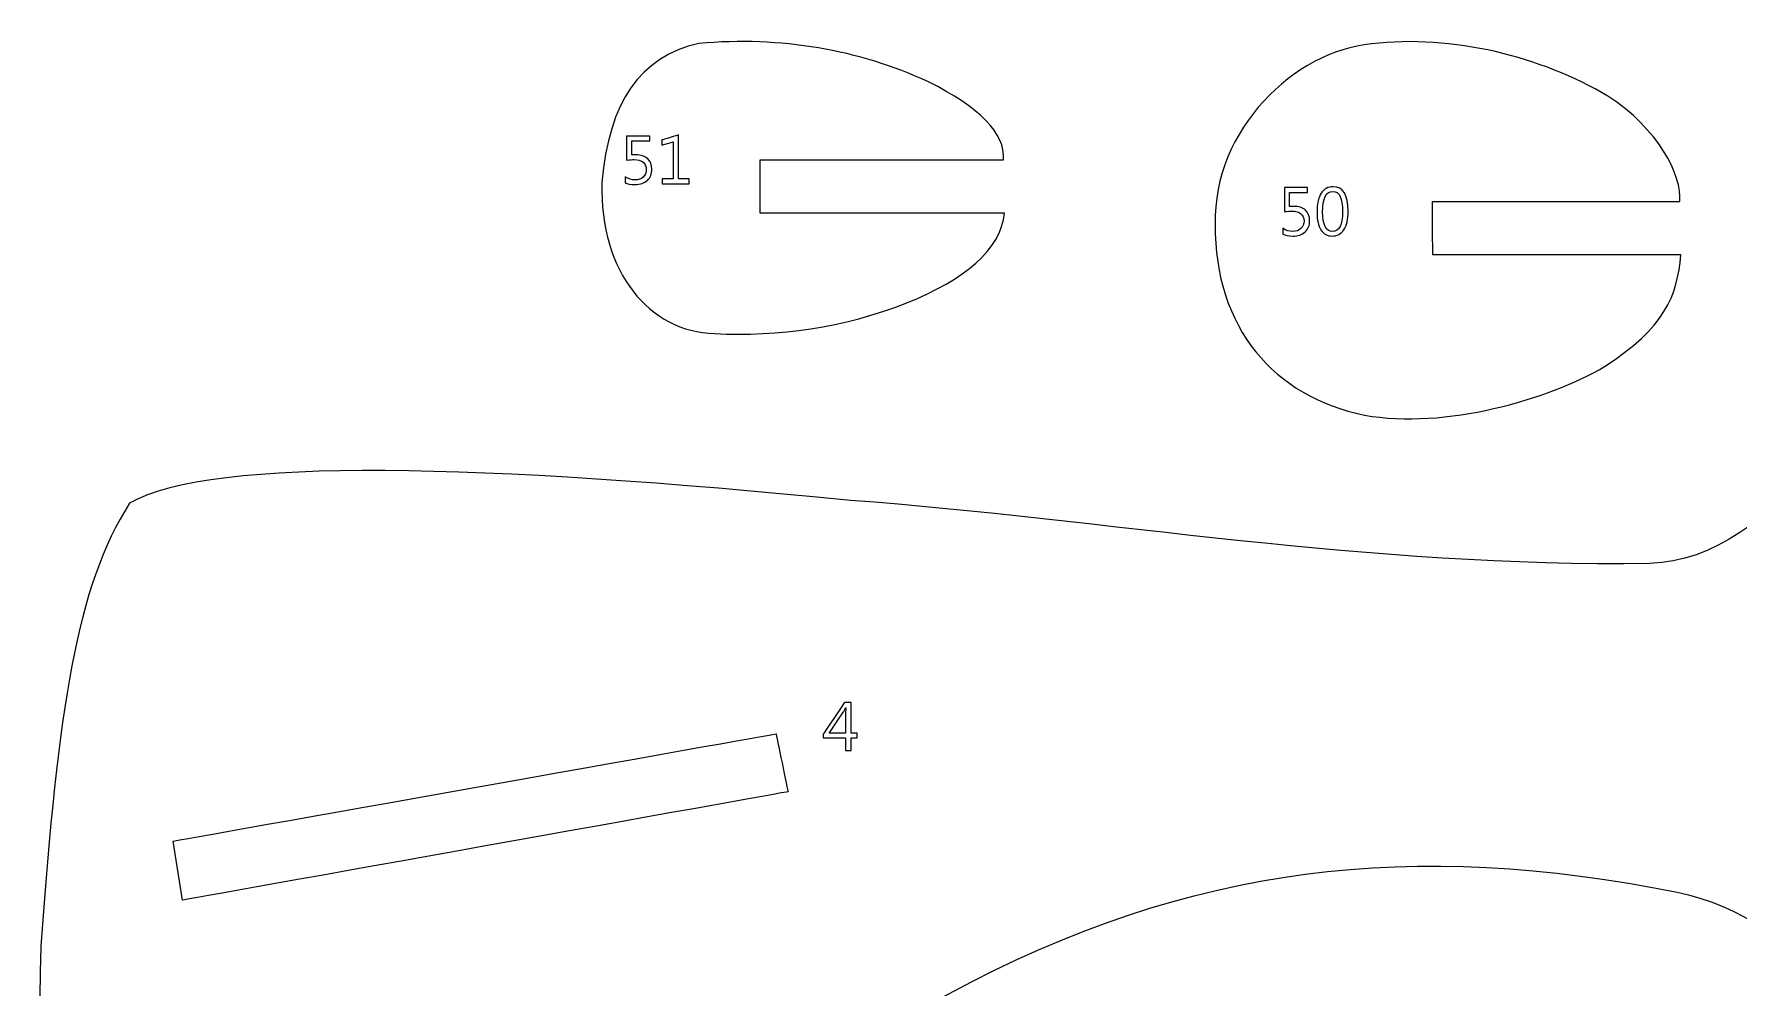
# Model space of a CAD drawing. Header units: centimetres. Extents: x -19.4 to 19.9, y -26.5 to 22.7.
# Drawn here: x -19.24 to -8.66, y -8.72 to -2.8 of the extents above; entities that cross this region are included whole.
import ezdxf

# ---------------------------------------------------------------- set-up
doc = ezdxf.new("R2010")
doc.units = ezdxf.units.CM
doc.header["$MEASUREMENT"] = 0
doc.layers.add('Camada 1', color=7, linetype='Continuous')

msp = doc.modelspace()

# ---------------------------------------------------------------- linework, layer by layer
at = {"layer": 'Camada 1', "color": 7, "lineweight": 9}
for points, knots in [([(-6.76683, -11.38278), (-6.74871, -11.4697), (-6.72295, -11.52728), (-6.67687, -11.64164), (-6.67687, -11.64164), (-6.57445, -11.94024), (-6.51593, -12.1125), (-6.83295, -12.22936), (-6.83295, -12.22936), (-6.99585, -12.2767), (-7.13297, -12.32834), (-7.24879, -12.38358), (-7.24879, -12.38358), (-7.82757, -12.62274), (-7.85527, -13.48484), (-7.63347, -14.06444), (-7.63347, -14.06444), (-7.47421, -14.32374), (-7.70117, -14.63668), (-7.91789, -14.5641), (-7.91789, -14.5641), (-7.91789, -14.5641), (-10.08633, -13.84716), (-10.08633, -13.84716), (-10.08633, -13.84716), (-10.02393, -13.61204), (-9.96019, -13.38448), (-9.87633, -13.1494), (-9.87633, -13.1494), (-9.87633, -13.1494), (-9.33239, -13.37182), (-9.33239, -13.37182), (-9.33239, -13.37182), (-9.33239, -13.37182), (-9.22481, -13.0654), (-9.22481, -13.0654), (-9.22481, -13.0654), (-9.22481, -13.0654), (-9.76633, -12.83164), (-9.76633, -12.83164), (-9.76633, -12.83164), (-9.64873, -12.57712), (-9.54787, -12.33492), (-9.41765, -12.09314), (-9.41765, -12.09314), (-9.41765, -12.09314), (-8.85809, -12.40204), (-8.85809, -12.40204), (-8.85809, -12.40204), (-8.85809, -12.40204), (-8.69055, -12.12446), (-8.69055, -12.12446), (-8.69055, -12.12446), (-8.69055, -12.12446), (-9.24659, -11.80396), (-9.24659, -11.80396), (-9.24659, -11.80396), (-9.11901, -11.58828), (-8.99819, -11.4043), (-8.86359, -11.20852), (-8.86359, -11.20852), (-8.86359, -11.20852), (-8.34777, -11.54894), (-8.34777, -11.54894), (-8.34777, -11.54894), (-8.34777, -11.54894), (-8.17145, -11.28124), (-8.17145, -11.28124), (-8.17145, -11.28124), (-8.17145, -11.28124), (-8.65591, -10.9527), (-8.65591, -10.9527), (-8.65591, -10.9527), (-8.51197, -10.75264), (-8.37829, -10.5387), (-8.24583, -10.334), (-8.24583, -10.334), (-8.24583, -10.334), (-7.71707, -10.65832), (-7.71707, -10.65832), (-7.71707, -10.65832), (-7.71707, -10.65832), (-7.57381, -10.37686), (-7.57381, -10.37686), (-7.57381, -10.37686), (-7.57381, -10.37686), (-8.09615, -10.03456), (-8.09615, -10.03456), (-8.09615, -10.03456), (-7.59241, -9.0435), (-8.27941, -8.2905), (-9.04069, -8.12904), (-9.04069, -8.12904), (-10.66691, -7.8021), (-12.06541, -7.94906), (-13.56203, -8.7614), (-13.56203, -8.7614), (-14.57819, -9.28674), (-15.58061, -9.91446), (-16.57491, -10.54602), (-16.57491, -10.54602), (-17.18455, -10.87594), (-17.60471, -11.19962), (-18.30145, -11.43736), (-18.30145, -11.43736), (-18.51791, -11.50392), (-18.64075, -11.5434), (-18.72211, -11.50068), (-18.72211, -11.50068), (-19.04599, -10.97724), (-19.24217, -10.20448), (-19.20103, -8.4666), (-19.20103, -8.4666), (-19.09115, -6.9704), (-18.98011, -6.23318), (-18.64917, -5.71282), (-18.64917, -5.71282), (-18.12843, -5.41954), (-16.42983, -5.4732), (-14.17279, -5.69644), (-14.17279, -5.69644), (-12.59713, -5.8132), (-10.94901, -6.11576), (-9.20945, -6.08744), (-9.20945, -6.08744), (-8.42445, -6.06216), (-7.82795, -5.0482), (-7.06097, -3.88938), (-7.06097, -3.88938), (-6.64491, -3.95778), (-6.30525, -3.89046), (-6.08249, -3.7006), (-6.08249, -3.7006), (-5.86699, -3.49026), (-5.74617, -3.24138), (-5.75059, -2.94712), (-5.75059, -2.94712), (-5.75149, -2.86314), (-5.69279, -2.8323), (-5.59957, -2.86608), (-5.59957, -2.86608), (-4.47221, -3.0973), (-3.40305, -3.22804), (-2.41895, -3.22062), (-2.41895, -3.22062), (-2.41895, -3.22062), (-1.77003, -3.23234), (-1.77003, -3.23234), (-1.77003, -3.23234), (-0.87447, -3.24906), (-0.32399, -3.41642), (-0.18121, -3.97342), (-0.18121, -3.97342), (-0.14813, -4.13554), (-0.15543, -5.22904), (-0.15387, -5.43948), (-0.15387, -5.43948), (-0.15387, -5.43948), (-0.15743, -7.64222), (-0.15743, -7.64222), (-0.15743, -7.64222), (-0.15743, -7.64222), (-2.20267, -7.645), (-2.20267, -7.645), (-2.20267, -7.645), (-2.20267, -7.645), (-2.19953, -7.97034), (-2.19953, -7.97034), (-2.19953, -7.97034), (-2.19953, -7.97034), (-0.15701, -7.97596), (-0.15701, -7.97596), (-0.15701, -7.97596), (-0.15701, -7.97596), (-0.16645, -10.71776), (-0.16645, -10.71776), (-0.16645, -10.71776), (-0.16645, -10.71776), (-0.75615, -10.77694), (-0.75615, -10.77694), (-0.75615, -10.77694), (-0.75615, -10.77694), (-1.04291, -9.16998), (-1.04291, -9.16998), (-1.04291, -9.16998), (-1.04291, -9.16998), (-2.87295, -9.44022), (-2.87295, -9.44022), (-2.87295, -9.44022), (-2.87295, -9.44022), (-2.57195, -10.98864), (-2.57195, -10.98864), (-2.57195, -10.98864), (-2.57195, -10.98864), (-3.53409, -11.08754), (-3.53409, -11.08754), (-3.53409, -11.08754), (-3.53855, -10.7036), (-3.58297, -10.33826), (-3.67875, -10.00016), (-3.67875, -10.00016), (-3.80783, -9.55308), (-3.96665, -9.2158), (-4.20319, -9.13908), (-4.20319, -9.13908), (-4.20319, -9.13908), (-6.13297, -9.13932), (-6.13297, -9.13932), (-6.13297, -9.13932), (-6.27051, -9.14652), (-6.33229, -9.3669), (-6.28679, -9.711), (-6.28679, -9.711), (-6.25047, -10.08376), (-5.99101, -10.392), (-5.85165, -10.7826), (-5.85165, -10.7826), (-5.75939, -11.04118), (-5.78273, -11.09112), (-5.98721, -11.08974), (-5.98721, -11.08974), (-5.98721, -11.08974), (-6.62533, -11.08666), (-6.62533, -11.08666), (-6.62533, -11.08666), (-6.71087, -11.11392), (-6.78947, -11.22472), (-6.76683, -11.38278)], [0, 0, 0, 0, 0.01724138, 0.01724138, 0.01724138, 0.01724139, 0.03448276, 0.03448276, 0.03448276, 0.03448277, 0.05172414, 0.05172414, 0.05172414, 0.05172415, 0.06896552, 0.06896552, 0.06896552, 0.06896553, 0.0862069, 0.0862069, 0.0862069, 0.08620691, 0.10344828, 0.10344828, 0.10344828, 0.10344829, 0.12068966, 0.12068966, 0.12068966, 0.12068967, 0.13793103, 0.13793103, 0.13793103, 0.13793104, 0.15517241, 0.15517241, 0.15517241, 0.15517242, 0.17241379, 0.17241379, 0.17241379, 0.1724138, 0.18965517, 0.18965517, 0.18965517, 0.18965518, 0.20689655, 0.20689655, 0.20689655, 0.20689656, 0.22413793, 0.22413793, 0.22413793, 0.22413794, 0.24137931, 0.24137931, 0.24137931, 0.24137932, 0.25862069, 0.25862069, 0.25862069, 0.2586207, 0.27586207, 0.27586207, 0.27586207, 0.27586208, 0.29310345, 0.29310345, 0.29310345, 0.29310346, 0.31034483, 0.31034483, 0.31034483, 0.31034484, 0.32758621, 0.32758621, 0.32758621, 0.32758622, 0.34482759, 0.34482759, 0.34482759, 0.3448276, 0.36206897, 0.36206897, 0.36206897, 0.36206898, 0.37931034, 0.37931034, 0.37931034, 0.37931035, 0.39655172, 0.39655172, 0.39655172, 0.39655173, 0.4137931, 0.4137931, 0.4137931, 0.41379311, 0.43103448, 0.43103448, 0.43103448, 0.43103449, 0.44827586, 0.44827586, 0.44827586, 0.44827587, 0.46551724, 0.46551724, 0.46551724, 0.46551725, 0.48275862, 0.48275862, 0.48275862, 0.48275863, 0.5, 0.5, 0.5, 0.50000001, 0.51724138, 0.51724138, 0.51724138, 0.51724139, 0.53448276, 0.53448276, 0.53448276, 0.53448277, 0.55172414, 0.55172414, 0.55172414, 0.55172415, 0.56896552, 0.56896552, 0.56896552, 0.56896553, 0.5862069, 0.5862069, 0.5862069, 0.58620691, 0.60344828, 0.60344828, 0.60344828, 0.60344829, 0.62068966, 0.62068966, 0.62068966, 0.62068967, 0.63793103, 0.63793103, 0.63793103, 0.63793104, 0.65517241, 0.65517241, 0.65517241, 0.65517242, 0.67241379, 0.67241379, 0.67241379, 0.6724138, 0.68965517, 0.68965517, 0.68965517, 0.68965518, 0.70689655, 0.70689655, 0.70689655, 0.70689656, 0.72413793, 0.72413793, 0.72413793, 0.72413794, 0.74137931, 0.74137931, 0.74137931, 0.74137932, 0.75862069, 0.75862069, 0.75862069, 0.7586207, 0.77586207, 0.77586207, 0.77586207, 0.77586208, 0.79310345, 0.79310345, 0.79310345, 0.79310346, 0.81034483, 0.81034483, 0.81034483, 0.81034484, 0.82758621, 0.82758621, 0.82758621, 0.82758622, 0.84482759, 0.84482759, 0.84482759, 0.8448276, 0.86206897, 0.86206897, 0.86206897, 0.86206898, 0.87931034, 0.87931034, 0.87931034, 0.87931035, 0.89655172, 0.89655172, 0.89655172, 0.89655173, 0.9137931, 0.9137931, 0.9137931, 0.91379311, 0.93103448, 0.93103448, 0.93103448, 0.93103449, 0.94827586, 0.94827586, 0.94827586, 0.94827587, 0.96551724, 0.96551724, 0.96551724, 0.96551725, 1, 1, 1, 1]), ([(-13.22385, -3.5806), (-13.22385, -3.5806), (-14.73473, -3.58072), (-14.73473, -3.58072), (-14.73473, -3.58072), (-14.73473, -3.58072), (-14.73423, -3.91092), (-14.73423, -3.91092), (-14.73423, -3.91092), (-14.73423, -3.91092), (-13.21673, -3.911), (-13.21673, -3.911), (-13.21673, -3.911), (-13.24029, -4.14154), (-13.46357, -4.32232), (-13.82255, -4.46906), (-13.82255, -4.46906), (-14.22159, -4.62596), (-14.61809, -4.678), (-15.01727, -4.66032), (-15.01727, -4.66032), (-15.42019, -4.64852), (-15.73041, -4.28258), (-15.71681, -3.72236), (-15.71681, -3.72236), (-15.67303, -3.22042), (-15.47937, -2.94054), (-15.11421, -2.85776), (-15.11421, -2.85776), (-14.60297, -2.81292), (-14.12329, -2.89654), (-13.68893, -3.09618), (-13.68893, -3.09618), (-13.37525, -3.25352), (-13.20909, -3.4164), (-13.22385, -3.5806)], [0, 0, 0, 0, 0.1, 0.1, 0.1, 0.10000001, 0.2, 0.2, 0.2, 0.20000001, 0.3, 0.3, 0.3, 0.30000001, 0.4, 0.4, 0.4, 0.40000001, 0.5, 0.5, 0.5, 0.50000001, 0.6, 0.6, 0.6, 0.60000001, 0.7, 0.7, 0.7, 0.70000001, 0.8, 0.8, 0.8, 0.80000001, 1, 1, 1, 1]), ([(-9.02389, -3.83972), (-9.02389, -3.83972), (-10.55877, -3.83984), (-10.55877, -3.83984), (-10.55877, -3.83984), (-10.55877, -3.83984), (-10.55827, -4.17004), (-10.55827, -4.17004), (-10.55827, -4.17004), (-10.55827, -4.17004), (-9.01677, -4.17012), (-9.01677, -4.17012), (-9.01677, -4.17012), (-9.04033, -4.42724), (-9.11697, -4.62316), (-9.49113, -4.86484), (-9.49113, -4.86484), (-9.84195, -5.06994), (-10.48013, -5.25584), (-10.98159, -5.16624), (-10.98159, -5.16624), (-11.54187, -5.05244), (-11.91299, -4.62476), (-11.90885, -3.98148), (-11.90885, -3.98148), (-11.92323, -3.39038), (-11.41317, -2.90332), (-10.93825, -2.86088), (-10.93825, -2.86088), (-10.43523, -2.79958), (-9.87967, -2.94182), (-9.47125, -3.18446), (-9.47125, -3.18446), (-9.15757, -3.38736), (-9.00913, -3.67552), (-9.02389, -3.83972)], [0, 0, 0, 0, 0.1, 0.1, 0.1, 0.10000001, 0.2, 0.2, 0.2, 0.20000001, 0.3, 0.3, 0.3, 0.30000001, 0.4, 0.4, 0.4, 0.40000001, 0.5, 0.5, 0.5, 0.50000001, 0.6, 0.6, 0.6, 0.60000001, 0.7, 0.7, 0.7, 0.70000001, 0.8, 0.8, 0.8, 0.80000001, 1, 1, 1, 1]), ([(-18.37858, -7.81186), (-18.37858, -7.81186), (-18.32012, -8.17933), (-18.32012, -8.17933), (-18.32012, -8.17933), (-18.32012, -8.17933), (-14.56059, -7.5055), (-14.56059, -7.5055), (-14.56059, -7.5055), (-14.56059, -7.5055), (-14.63533, -7.14593), (-14.63533, -7.14593), (-14.63533, -7.14593), (-14.63533, -7.14593), (-18.37858, -7.81186), (-18.37858, -7.81186)], [0, 0, 0, 0, 0.2, 0.2, 0.2, 0.20000001, 0.4, 0.4, 0.4, 0.40000001, 0.6, 0.6, 0.6, 0.60000001, 1, 1, 1, 1])]:
    msp.add_open_spline(points, degree=3, knots=knots, dxfattribs=at)
at = {"layer": 'Camada 1', "color": 7}
for points, knots in [([(-15.57254, -3.72196), (-15.57254, -3.72196), (-15.57254, -3.68598), (-15.57254, -3.68598), (-15.57254, -3.68598), (-15.55229, -3.69924), (-15.53169, -3.70588), (-15.51074, -3.70588), (-15.51074, -3.70588), (-15.48978, -3.70588), (-15.47292, -3.69995), (-15.46008, -3.6881), (-15.46008, -3.6881), (-15.4473, -3.67631), (-15.44088, -3.66058), (-15.44088, -3.64103), (-15.44088, -3.64103), (-15.44088, -3.62163), (-15.44745, -3.60646), (-15.4605, -3.5956), (-15.4605, -3.5956), (-15.47362, -3.58473), (-15.49232, -3.5793), (-15.51673, -3.5793), (-15.51673, -3.5793), (-15.52499, -3.5793), (-15.54051, -3.58014), (-15.56323, -3.58177), (-15.56323, -3.58177), (-15.56323, -3.58177), (-15.56323, -3.43282), (-15.56323, -3.43282), (-15.56323, -3.43282), (-15.56323, -3.43282), (-15.41972, -3.43282), (-15.41972, -3.43282), (-15.41972, -3.43282), (-15.41972, -3.43282), (-15.41972, -3.4633), (-15.41972, -3.4633), (-15.41972, -3.4633), (-15.41972, -3.4633), (-15.53106, -3.4633), (-15.53106, -3.4633), (-15.53106, -3.4633), (-15.53106, -3.4633), (-15.53106, -3.55051), (-15.53106, -3.55051), (-15.53106, -3.55051), (-15.52195, -3.54995), (-15.51356, -3.54966), (-15.5058, -3.54966), (-15.5058, -3.54966), (-15.47412, -3.54966), (-15.44956, -3.55764), (-15.43221, -3.57351), (-15.43221, -3.57351), (-15.41485, -3.58939), (-15.40617, -3.61119), (-15.40617, -3.63885), (-15.40617, -3.63885), (-15.40617, -3.66749), (-15.41548, -3.69057), (-15.43418, -3.70799), (-15.43418, -3.70799), (-15.45288, -3.72549), (-15.47856, -3.73424), (-15.51109, -3.73424), (-15.51109, -3.73424), (-15.53853, -3.73424), (-15.559, -3.73015), (-15.57254, -3.72196)], [0, 0, 0, 0, 0.05263158, 0.05263158, 0.05263158, 0.05263159, 0.10526316, 0.10526316, 0.10526316, 0.10526317, 0.15789474, 0.15789474, 0.15789474, 0.15789475, 0.21052632, 0.21052632, 0.21052632, 0.21052633, 0.26315789, 0.26315789, 0.26315789, 0.2631579, 0.31578947, 0.31578947, 0.31578947, 0.31578948, 0.36842105, 0.36842105, 0.36842105, 0.36842106, 0.42105263, 0.42105263, 0.42105263, 0.42105264, 0.47368421, 0.47368421, 0.47368421, 0.47368422, 0.52631579, 0.52631579, 0.52631579, 0.5263158, 0.57894737, 0.57894737, 0.57894737, 0.57894738, 0.63157895, 0.63157895, 0.63157895, 0.63157896, 0.68421053, 0.68421053, 0.68421053, 0.68421054, 0.73684211, 0.73684211, 0.73684211, 0.73684212, 0.78947368, 0.78947368, 0.78947368, 0.78947369, 0.84210526, 0.84210526, 0.84210526, 0.84210527, 0.89473684, 0.89473684, 0.89473684, 0.89473685, 1, 1, 1, 1]), ([(-15.17418, -3.72916), (-15.17418, -3.72916), (-15.34182, -3.72916), (-15.34182, -3.72916), (-15.34182, -3.72916), (-15.34182, -3.72916), (-15.34182, -3.69953), (-15.34182, -3.69953), (-15.34182, -3.69953), (-15.34182, -3.69953), (-15.27494, -3.69953), (-15.27494, -3.69953), (-15.27494, -3.69953), (-15.27494, -3.69953), (-15.27494, -3.46909), (-15.27494, -3.46909), (-15.27494, -3.46909), (-15.27494, -3.46909), (-15.34352, -3.48955), (-15.34352, -3.48955), (-15.34352, -3.48955), (-15.34352, -3.48955), (-15.34352, -3.45738), (-15.34352, -3.45738), (-15.34352, -3.45738), (-15.34352, -3.45738), (-15.24107, -3.42605), (-15.24107, -3.42605), (-15.24107, -3.42605), (-15.24107, -3.42605), (-15.24107, -3.69953), (-15.24107, -3.69953), (-15.24107, -3.69953), (-15.24107, -3.69953), (-15.17418, -3.69953), (-15.17418, -3.69953), (-15.17418, -3.69953), (-15.17418, -3.69953), (-15.17418, -3.72916), (-15.17418, -3.72916)], [0, 0, 0, 0, 0.09090909, 0.09090909, 0.09090909, 0.0909091, 0.18181818, 0.18181818, 0.18181818, 0.18181819, 0.27272727, 0.27272727, 0.27272727, 0.27272728, 0.36363636, 0.36363636, 0.36363636, 0.36363637, 0.45454545, 0.45454545, 0.45454545, 0.45454546, 0.54545455, 0.54545455, 0.54545455, 0.54545456, 0.63636364, 0.63636364, 0.63636364, 0.63636365, 0.72727273, 0.72727273, 0.72727273, 0.72727274, 0.81818182, 0.81818182, 0.81818182, 0.81818183, 1, 1, 1, 1]), ([(-11.4886, -4.0419), (-11.4886, -4.0419), (-11.4886, -4.00592), (-11.4886, -4.00592), (-11.4886, -4.00592), (-11.46835, -4.01918), (-11.44775, -4.02582), (-11.4268, -4.02582), (-11.4268, -4.02582), (-11.40584, -4.02582), (-11.38898, -4.01989), (-11.37614, -4.00804), (-11.37614, -4.00804), (-11.36336, -3.99625), (-11.35694, -3.98052), (-11.35694, -3.96097), (-11.35694, -3.96097), (-11.35694, -3.94157), (-11.36351, -3.9264), (-11.37656, -3.91554), (-11.37656, -3.91554), (-11.38968, -3.90467), (-11.40838, -3.89924), (-11.43279, -3.89924), (-11.43279, -3.89924), (-11.44105, -3.89924), (-11.45657, -3.90008), (-11.47929, -3.90171), (-11.47929, -3.90171), (-11.47929, -3.90171), (-11.47929, -3.75276), (-11.47929, -3.75276), (-11.47929, -3.75276), (-11.47929, -3.75276), (-11.33578, -3.75276), (-11.33578, -3.75276), (-11.33578, -3.75276), (-11.33578, -3.75276), (-11.33578, -3.78324), (-11.33578, -3.78324), (-11.33578, -3.78324), (-11.33578, -3.78324), (-11.44712, -3.78324), (-11.44712, -3.78324), (-11.44712, -3.78324), (-11.44712, -3.78324), (-11.44712, -3.87045), (-11.44712, -3.87045), (-11.44712, -3.87045), (-11.43801, -3.86989), (-11.42962, -3.8696), (-11.42186, -3.8696), (-11.42186, -3.8696), (-11.39018, -3.8696), (-11.36562, -3.87758), (-11.34827, -3.89345), (-11.34827, -3.89345), (-11.33091, -3.90933), (-11.32223, -3.93113), (-11.32223, -3.95879), (-11.32223, -3.95879), (-11.32223, -3.98743), (-11.33154, -4.01051), (-11.35024, -4.02793), (-11.35024, -4.02793), (-11.36894, -4.04543), (-11.39462, -4.05418), (-11.42715, -4.05418), (-11.42715, -4.05418), (-11.45459, -4.05418), (-11.47506, -4.05009), (-11.4886, -4.0419)], [0, 0, 0, 0, 0.05263158, 0.05263158, 0.05263158, 0.05263159, 0.10526316, 0.10526316, 0.10526316, 0.10526317, 0.15789474, 0.15789474, 0.15789474, 0.15789475, 0.21052632, 0.21052632, 0.21052632, 0.21052633, 0.26315789, 0.26315789, 0.26315789, 0.2631579, 0.31578947, 0.31578947, 0.31578947, 0.31578948, 0.36842105, 0.36842105, 0.36842105, 0.36842106, 0.42105263, 0.42105263, 0.42105263, 0.42105264, 0.47368421, 0.47368421, 0.47368421, 0.47368422, 0.52631579, 0.52631579, 0.52631579, 0.5263158, 0.57894737, 0.57894737, 0.57894737, 0.57894738, 0.63157895, 0.63157895, 0.63157895, 0.63157896, 0.68421053, 0.68421053, 0.68421053, 0.68421054, 0.73684211, 0.73684211, 0.73684211, 0.73684212, 0.78947368, 0.78947368, 0.78947368, 0.78947369, 0.84210526, 0.84210526, 0.84210526, 0.84210527, 0.89473684, 0.89473684, 0.89473684, 0.89473685, 1, 1, 1, 1]), ([(-11.18309, -4.05418), (-11.21244, -4.05418), (-11.23538, -4.04155), (-11.25181, -4.01636), (-11.25181, -4.01636), (-11.26825, -3.9911), (-11.27651, -3.95462), (-11.27651, -3.90693), (-11.27651, -3.90693), (-11.27651, -3.8545), (-11.2679, -3.81492), (-11.25076, -3.78804), (-11.25076, -3.78804), (-11.23361, -3.76116), (-11.20885, -3.74768), (-11.17646, -3.74768), (-11.17646, -3.74768), (-11.11444, -3.74768), (-11.08347, -3.79834), (-11.08347, -3.89966), (-11.08347, -3.89966), (-11.08347, -3.9499), (-11.09222, -3.98814), (-11.10971, -4.0146), (-11.10971, -4.0146), (-11.12721, -4.04099), (-11.15169, -4.05418), (-11.18309, -4.05418)], [0, 0, 0, 0, 0.125, 0.125, 0.125, 0.12500001, 0.25, 0.25, 0.25, 0.25000001, 0.375, 0.375, 0.375, 0.37500001, 0.5, 0.5, 0.5, 0.50000001, 0.625, 0.625, 0.625, 0.62500001, 0.75, 0.75, 0.75, 0.75000001, 1, 1, 1, 1]), ([(-11.17837, -3.77647), (-11.22063, -3.77647), (-11.2418, -3.81944), (-11.2418, -3.90538), (-11.2418, -3.90538), (-11.2418, -3.98567), (-11.22105, -4.02582), (-11.17956, -4.02582), (-11.17956, -4.02582), (-11.13864, -4.02582), (-11.11818, -3.98496), (-11.11818, -3.90333), (-11.11818, -3.90333), (-11.11818, -3.81873), (-11.13822, -3.77647), (-11.17837, -3.77647)], [0, 0, 0, 0, 0.2, 0.2, 0.2, 0.20000001, 0.4, 0.4, 0.4, 0.40000001, 0.6, 0.6, 0.6, 0.60000001, 1, 1, 1, 1]), ([(-14.13168, -7.16976), (-14.13168, -7.16976), (-14.16978, -7.16976), (-14.16978, -7.16976), (-14.16978, -7.16976), (-14.16978, -7.16976), (-14.16978, -7.2485), (-14.16978, -7.2485), (-14.16978, -7.2485), (-14.16978, -7.2485), (-14.20323, -7.2485), (-14.20323, -7.2485), (-14.20323, -7.2485), (-14.20323, -7.2485), (-14.20323, -7.16976), (-14.20323, -7.16976), (-14.20323, -7.16976), (-14.20323, -7.16976), (-14.34251, -7.16976), (-14.34251, -7.16976), (-14.34251, -7.16976), (-14.34251, -7.16976), (-14.34251, -7.1476), (-14.34251, -7.1476), (-14.34251, -7.1476), (-14.34251, -7.1476), (-14.21064, -6.95216), (-14.21064, -6.95216), (-14.21064, -6.95216), (-14.21064, -6.95216), (-14.16978, -6.95216), (-14.16978, -6.95216), (-14.16978, -6.95216), (-14.16978, -6.95216), (-14.16978, -7.14224), (-14.16978, -7.14224), (-14.16978, -7.14224), (-14.16978, -7.14224), (-14.13168, -7.14224), (-14.13168, -7.14224), (-14.13168, -7.14224), (-14.13168, -7.14224), (-14.13168, -7.16976), (-14.13168, -7.16976)], [0, 0, 0, 0, 0.08333333, 0.08333333, 0.08333333, 0.08333334, 0.16666667, 0.16666667, 0.16666667, 0.16666668, 0.25, 0.25, 0.25, 0.25000001, 0.33333333, 0.33333333, 0.33333333, 0.33333334, 0.41666667, 0.41666667, 0.41666667, 0.41666668, 0.5, 0.5, 0.5, 0.50000001, 0.58333333, 0.58333333, 0.58333333, 0.58333334, 0.66666667, 0.66666667, 0.66666667, 0.66666668, 0.75, 0.75, 0.75, 0.75000001, 0.83333333, 0.83333333, 0.83333333, 0.83333334, 1, 1, 1, 1]), ([(-14.20323, -7.14224), (-14.20323, -7.14224), (-14.20323, -7.01418), (-14.20323, -7.01418), (-14.20323, -7.01418), (-14.20323, -7.00508), (-14.20295, -6.99485), (-14.20238, -6.98356), (-14.20238, -6.98356), (-14.20238, -6.98356), (-14.20323, -6.98356), (-14.20323, -6.98356), (-14.20323, -6.98356), (-14.20513, -6.98857), (-14.20894, -6.99612), (-14.21459, -7.00628), (-14.21459, -7.00628), (-14.21459, -7.00628), (-14.30575, -7.14224), (-14.30575, -7.14224), (-14.30575, -7.14224), (-14.30575, -7.14224), (-14.20323, -7.14224), (-14.20323, -7.14224)], [0, 0, 0, 0, 0.14285714, 0.14285714, 0.14285714, 0.14285715, 0.28571429, 0.28571429, 0.28571429, 0.2857143, 0.42857143, 0.42857143, 0.42857143, 0.42857144, 0.57142857, 0.57142857, 0.57142857, 0.57142858, 0.71428571, 0.71428571, 0.71428571, 0.71428572, 1, 1, 1, 1])]:
    msp.add_open_spline(points, degree=3, knots=knots, dxfattribs=at)
at = {"layer": 'Camada 1', "color": 250, "lineweight": 9}
for points, knots in [([(-15.57254, -3.72196), (-15.57254, -3.72196), (-15.57254, -3.68598), (-15.57254, -3.68598), (-15.57254, -3.68598), (-15.55229, -3.69924), (-15.53169, -3.70588), (-15.51074, -3.70588), (-15.51074, -3.70588), (-15.48978, -3.70588), (-15.47292, -3.69995), (-15.46008, -3.6881), (-15.46008, -3.6881), (-15.4473, -3.67631), (-15.44088, -3.66058), (-15.44088, -3.64103), (-15.44088, -3.64103), (-15.44088, -3.62163), (-15.44745, -3.60646), (-15.4605, -3.5956), (-15.4605, -3.5956), (-15.47362, -3.58473), (-15.49232, -3.5793), (-15.51673, -3.5793), (-15.51673, -3.5793), (-15.52499, -3.5793), (-15.54051, -3.58014), (-15.56323, -3.58177), (-15.56323, -3.58177), (-15.56323, -3.58177), (-15.56323, -3.43282), (-15.56323, -3.43282), (-15.56323, -3.43282), (-15.56323, -3.43282), (-15.41972, -3.43282), (-15.41972, -3.43282), (-15.41972, -3.43282), (-15.41972, -3.43282), (-15.41972, -3.4633), (-15.41972, -3.4633), (-15.41972, -3.4633), (-15.41972, -3.4633), (-15.53106, -3.4633), (-15.53106, -3.4633), (-15.53106, -3.4633), (-15.53106, -3.4633), (-15.53106, -3.55051), (-15.53106, -3.55051), (-15.53106, -3.55051), (-15.52195, -3.54995), (-15.51356, -3.54966), (-15.5058, -3.54966), (-15.5058, -3.54966), (-15.47412, -3.54966), (-15.44956, -3.55764), (-15.43221, -3.57351), (-15.43221, -3.57351), (-15.41485, -3.58939), (-15.40617, -3.61119), (-15.40617, -3.63885), (-15.40617, -3.63885), (-15.40617, -3.66749), (-15.41548, -3.69057), (-15.43418, -3.70799), (-15.43418, -3.70799), (-15.45288, -3.72549), (-15.47856, -3.73424), (-15.51109, -3.73424), (-15.51109, -3.73424), (-15.53853, -3.73424), (-15.559, -3.73015), (-15.57254, -3.72196)], [0, 0, 0, 0, 0.05263158, 0.05263158, 0.05263158, 0.05263159, 0.10526316, 0.10526316, 0.10526316, 0.10526317, 0.15789474, 0.15789474, 0.15789474, 0.15789475, 0.21052632, 0.21052632, 0.21052632, 0.21052633, 0.26315789, 0.26315789, 0.26315789, 0.2631579, 0.31578947, 0.31578947, 0.31578947, 0.31578948, 0.36842105, 0.36842105, 0.36842105, 0.36842106, 0.42105263, 0.42105263, 0.42105263, 0.42105264, 0.47368421, 0.47368421, 0.47368421, 0.47368422, 0.52631579, 0.52631579, 0.52631579, 0.5263158, 0.57894737, 0.57894737, 0.57894737, 0.57894738, 0.63157895, 0.63157895, 0.63157895, 0.63157896, 0.68421053, 0.68421053, 0.68421053, 0.68421054, 0.73684211, 0.73684211, 0.73684211, 0.73684212, 0.78947368, 0.78947368, 0.78947368, 0.78947369, 0.84210526, 0.84210526, 0.84210526, 0.84210527, 0.89473684, 0.89473684, 0.89473684, 0.89473685, 1, 1, 1, 1]), ([(-15.17418, -3.72916), (-15.17418, -3.72916), (-15.34182, -3.72916), (-15.34182, -3.72916), (-15.34182, -3.72916), (-15.34182, -3.72916), (-15.34182, -3.69953), (-15.34182, -3.69953), (-15.34182, -3.69953), (-15.34182, -3.69953), (-15.27494, -3.69953), (-15.27494, -3.69953), (-15.27494, -3.69953), (-15.27494, -3.69953), (-15.27494, -3.46909), (-15.27494, -3.46909), (-15.27494, -3.46909), (-15.27494, -3.46909), (-15.34352, -3.48955), (-15.34352, -3.48955), (-15.34352, -3.48955), (-15.34352, -3.48955), (-15.34352, -3.45738), (-15.34352, -3.45738), (-15.34352, -3.45738), (-15.34352, -3.45738), (-15.24107, -3.42605), (-15.24107, -3.42605), (-15.24107, -3.42605), (-15.24107, -3.42605), (-15.24107, -3.69953), (-15.24107, -3.69953), (-15.24107, -3.69953), (-15.24107, -3.69953), (-15.17418, -3.69953), (-15.17418, -3.69953), (-15.17418, -3.69953), (-15.17418, -3.69953), (-15.17418, -3.72916), (-15.17418, -3.72916)], [0, 0, 0, 0, 0.09090909, 0.09090909, 0.09090909, 0.0909091, 0.18181818, 0.18181818, 0.18181818, 0.18181819, 0.27272727, 0.27272727, 0.27272727, 0.27272728, 0.36363636, 0.36363636, 0.36363636, 0.36363637, 0.45454545, 0.45454545, 0.45454545, 0.45454546, 0.54545455, 0.54545455, 0.54545455, 0.54545456, 0.63636364, 0.63636364, 0.63636364, 0.63636365, 0.72727273, 0.72727273, 0.72727273, 0.72727274, 0.81818182, 0.81818182, 0.81818182, 0.81818183, 1, 1, 1, 1]), ([(-11.4886, -4.0419), (-11.4886, -4.0419), (-11.4886, -4.00592), (-11.4886, -4.00592), (-11.4886, -4.00592), (-11.46835, -4.01918), (-11.44775, -4.02582), (-11.4268, -4.02582), (-11.4268, -4.02582), (-11.40584, -4.02582), (-11.38898, -4.01989), (-11.37614, -4.00804), (-11.37614, -4.00804), (-11.36336, -3.99625), (-11.35694, -3.98052), (-11.35694, -3.96097), (-11.35694, -3.96097), (-11.35694, -3.94157), (-11.36351, -3.9264), (-11.37656, -3.91554), (-11.37656, -3.91554), (-11.38968, -3.90467), (-11.40838, -3.89924), (-11.43279, -3.89924), (-11.43279, -3.89924), (-11.44105, -3.89924), (-11.45657, -3.90008), (-11.47929, -3.90171), (-11.47929, -3.90171), (-11.47929, -3.90171), (-11.47929, -3.75276), (-11.47929, -3.75276), (-11.47929, -3.75276), (-11.47929, -3.75276), (-11.33578, -3.75276), (-11.33578, -3.75276), (-11.33578, -3.75276), (-11.33578, -3.75276), (-11.33578, -3.78324), (-11.33578, -3.78324), (-11.33578, -3.78324), (-11.33578, -3.78324), (-11.44712, -3.78324), (-11.44712, -3.78324), (-11.44712, -3.78324), (-11.44712, -3.78324), (-11.44712, -3.87045), (-11.44712, -3.87045), (-11.44712, -3.87045), (-11.43801, -3.86989), (-11.42962, -3.8696), (-11.42186, -3.8696), (-11.42186, -3.8696), (-11.39018, -3.8696), (-11.36562, -3.87758), (-11.34827, -3.89345), (-11.34827, -3.89345), (-11.33091, -3.90933), (-11.32223, -3.93113), (-11.32223, -3.95879), (-11.32223, -3.95879), (-11.32223, -3.98743), (-11.33154, -4.01051), (-11.35024, -4.02793), (-11.35024, -4.02793), (-11.36894, -4.04543), (-11.39462, -4.05418), (-11.42715, -4.05418), (-11.42715, -4.05418), (-11.45459, -4.05418), (-11.47506, -4.05009), (-11.4886, -4.0419)], [0, 0, 0, 0, 0.05263158, 0.05263158, 0.05263158, 0.05263159, 0.10526316, 0.10526316, 0.10526316, 0.10526317, 0.15789474, 0.15789474, 0.15789474, 0.15789475, 0.21052632, 0.21052632, 0.21052632, 0.21052633, 0.26315789, 0.26315789, 0.26315789, 0.2631579, 0.31578947, 0.31578947, 0.31578947, 0.31578948, 0.36842105, 0.36842105, 0.36842105, 0.36842106, 0.42105263, 0.42105263, 0.42105263, 0.42105264, 0.47368421, 0.47368421, 0.47368421, 0.47368422, 0.52631579, 0.52631579, 0.52631579, 0.5263158, 0.57894737, 0.57894737, 0.57894737, 0.57894738, 0.63157895, 0.63157895, 0.63157895, 0.63157896, 0.68421053, 0.68421053, 0.68421053, 0.68421054, 0.73684211, 0.73684211, 0.73684211, 0.73684212, 0.78947368, 0.78947368, 0.78947368, 0.78947369, 0.84210526, 0.84210526, 0.84210526, 0.84210527, 0.89473684, 0.89473684, 0.89473684, 0.89473685, 1, 1, 1, 1]), ([(-11.18309, -4.05418), (-11.21244, -4.05418), (-11.23538, -4.04155), (-11.25181, -4.01636), (-11.25181, -4.01636), (-11.26825, -3.9911), (-11.27651, -3.95462), (-11.27651, -3.90693), (-11.27651, -3.90693), (-11.27651, -3.8545), (-11.2679, -3.81492), (-11.25076, -3.78804), (-11.25076, -3.78804), (-11.23361, -3.76116), (-11.20885, -3.74768), (-11.17646, -3.74768), (-11.17646, -3.74768), (-11.11444, -3.74768), (-11.08347, -3.79834), (-11.08347, -3.89966), (-11.08347, -3.89966), (-11.08347, -3.9499), (-11.09222, -3.98814), (-11.10971, -4.0146), (-11.10971, -4.0146), (-11.12721, -4.04099), (-11.15169, -4.05418), (-11.18309, -4.05418)], [0, 0, 0, 0, 0.125, 0.125, 0.125, 0.12500001, 0.25, 0.25, 0.25, 0.25000001, 0.375, 0.375, 0.375, 0.37500001, 0.5, 0.5, 0.5, 0.50000001, 0.625, 0.625, 0.625, 0.62500001, 0.75, 0.75, 0.75, 0.75000001, 1, 1, 1, 1]), ([(-11.17837, -3.77647), (-11.22063, -3.77647), (-11.2418, -3.81944), (-11.2418, -3.90538), (-11.2418, -3.90538), (-11.2418, -3.98567), (-11.22105, -4.02582), (-11.17956, -4.02582), (-11.17956, -4.02582), (-11.13864, -4.02582), (-11.11818, -3.98496), (-11.11818, -3.90333), (-11.11818, -3.90333), (-11.11818, -3.81873), (-11.13822, -3.77647), (-11.17837, -3.77647)], [0, 0, 0, 0, 0.2, 0.2, 0.2, 0.20000001, 0.4, 0.4, 0.4, 0.40000001, 0.6, 0.6, 0.6, 0.60000001, 1, 1, 1, 1]), ([(-14.13168, -7.16976), (-14.13168, -7.16976), (-14.16978, -7.16976), (-14.16978, -7.16976), (-14.16978, -7.16976), (-14.16978, -7.16976), (-14.16978, -7.2485), (-14.16978, -7.2485), (-14.16978, -7.2485), (-14.16978, -7.2485), (-14.20323, -7.2485), (-14.20323, -7.2485), (-14.20323, -7.2485), (-14.20323, -7.2485), (-14.20323, -7.16976), (-14.20323, -7.16976), (-14.20323, -7.16976), (-14.20323, -7.16976), (-14.34251, -7.16976), (-14.34251, -7.16976), (-14.34251, -7.16976), (-14.34251, -7.16976), (-14.34251, -7.1476), (-14.34251, -7.1476), (-14.34251, -7.1476), (-14.34251, -7.1476), (-14.21064, -6.95216), (-14.21064, -6.95216), (-14.21064, -6.95216), (-14.21064, -6.95216), (-14.16978, -6.95216), (-14.16978, -6.95216), (-14.16978, -6.95216), (-14.16978, -6.95216), (-14.16978, -7.14224), (-14.16978, -7.14224), (-14.16978, -7.14224), (-14.16978, -7.14224), (-14.13168, -7.14224), (-14.13168, -7.14224), (-14.13168, -7.14224), (-14.13168, -7.14224), (-14.13168, -7.16976), (-14.13168, -7.16976)], [0, 0, 0, 0, 0.08333333, 0.08333333, 0.08333333, 0.08333334, 0.16666667, 0.16666667, 0.16666667, 0.16666668, 0.25, 0.25, 0.25, 0.25000001, 0.33333333, 0.33333333, 0.33333333, 0.33333334, 0.41666667, 0.41666667, 0.41666667, 0.41666668, 0.5, 0.5, 0.5, 0.50000001, 0.58333333, 0.58333333, 0.58333333, 0.58333334, 0.66666667, 0.66666667, 0.66666667, 0.66666668, 0.75, 0.75, 0.75, 0.75000001, 0.83333333, 0.83333333, 0.83333333, 0.83333334, 1, 1, 1, 1]), ([(-14.20323, -7.14224), (-14.20323, -7.14224), (-14.20323, -7.01418), (-14.20323, -7.01418), (-14.20323, -7.01418), (-14.20323, -7.00508), (-14.20295, -6.99485), (-14.20238, -6.98356), (-14.20238, -6.98356), (-14.20238, -6.98356), (-14.20323, -6.98356), (-14.20323, -6.98356), (-14.20323, -6.98356), (-14.20513, -6.98857), (-14.20894, -6.99612), (-14.21459, -7.00628), (-14.21459, -7.00628), (-14.21459, -7.00628), (-14.30575, -7.14224), (-14.30575, -7.14224), (-14.30575, -7.14224), (-14.30575, -7.14224), (-14.20323, -7.14224), (-14.20323, -7.14224)], [0, 0, 0, 0, 0.14285714, 0.14285714, 0.14285714, 0.14285715, 0.28571429, 0.28571429, 0.28571429, 0.2857143, 0.42857143, 0.42857143, 0.42857143, 0.42857144, 0.57142857, 0.57142857, 0.57142857, 0.57142858, 0.71428571, 0.71428571, 0.71428571, 0.71428572, 1, 1, 1, 1])]:
    msp.add_open_spline(points, degree=3, knots=knots, dxfattribs=at)

doc.saveas('drawing.dxf')
